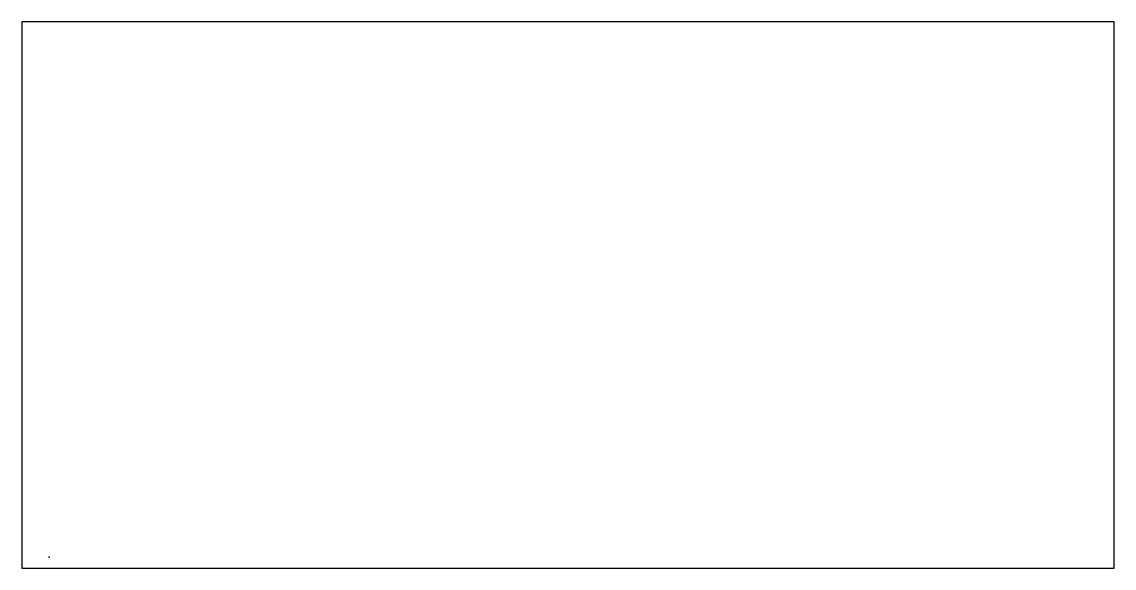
# Model space of a CAD drawing. Header units: millimetres. Extents: x 0 to 200, y 0 to 100.
import ezdxf

# ---------------------------------------------------------------- set-up
doc = ezdxf.new("R2010")
doc.units = ezdxf.units.MM
doc.layers.get('0').update_dxf_attribs({"color": 250, "linetype": 'CONTINUOUS'})

msp = doc.modelspace()

# ---------------------------------------------------------------- linework, layer by layer
msp.add_lwpolyline([(0, 0), (200, 0), (200, 100), (0, 100)], close=True)
msp.add_point((5, 2))

doc.saveas('drawing.dxf')
